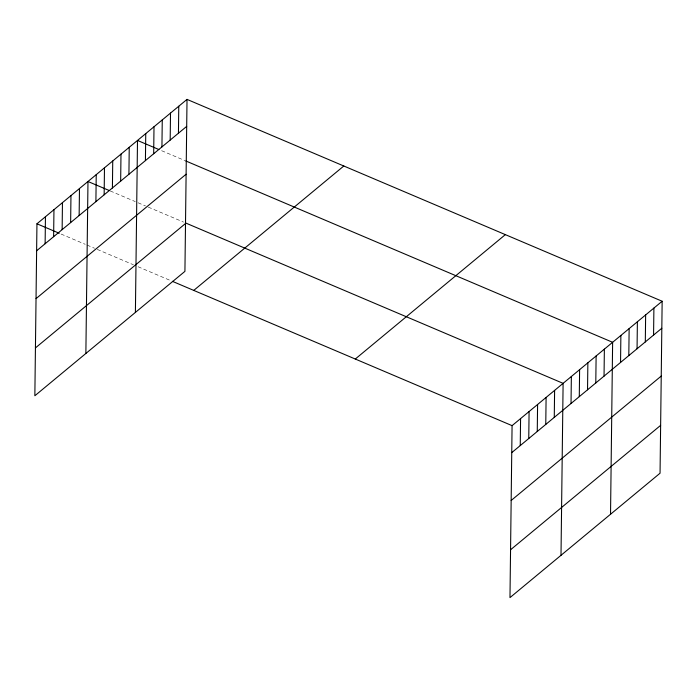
<?xml version="1.0" encoding="UTF-8"?>
<svg xmlns="http://www.w3.org/2000/svg" width="697" height="697" viewBox="0 0 697 697"><rect width="100%" height="100%" fill="white"/><g stroke="black" fill="none" stroke-linecap="round" stroke-linejoin="round"><path stroke-width="0.52" stroke-dasharray="3.48 2.61" d="M161.617 150.691L184.818 160.545M110.239 190.961L135.288 201.599M138.076 202.783L145.499 205.937M148.278 207.114L183.538 222.09M61.075 234.044L85.191 244.29M87.047 245.074L94.47 248.228M97.258 249.413L133.441 264.782M138.076 266.751L169.624 280.159"/><path stroke-width="1.05" d="M187.023 99.392L36.95 223.789L34.85 395.757L184.923 271.36L187.023 99.392L662.15 301.243L660.05 473.211L509.977 597.608L512.077 425.64L662.15 301.243M45.122 243.732L45.453 216.741M53.625 236.684L53.957 209.692M62.138 229.635L62.46 202.644M70.641 222.587L70.963 195.596M79.144 215.539L79.475 188.547M85.87 353.466L87.979 181.499L109.316 190.56M95.898 201.651L96.23 174.651M104.149 194.803L104.48 167.811M112.409 187.963L112.74 160.972M120.659 181.124L120.99 154.133M128.919 174.276L129.241 147.285M135.401 312.413L137.501 140.445L158.838 149.506M145.42 160.598L145.751 133.606M153.68 153.749L154.002 126.758M161.931 146.91L162.262 119.919M170.181 140.071L170.512 113.08M178.441 133.223L178.772 106.232M520.25 445.583L520.581 418.592M528.762 438.535L529.084 411.544M537.265 431.487L537.587 404.495M545.768 424.438L546.099 397.447M554.272 417.39L554.603 390.398M561.007 555.309L563.106 383.35L185.393 222.883M571.026 403.493L571.357 376.502M579.285 396.654L579.608 369.663M587.536 389.815L587.867 362.823M595.787 382.967L596.118 355.975M604.046 376.127L604.369 349.136M610.528 514.255L612.628 342.297L185.742 160.937M620.548 362.44L620.879 335.449M628.807 355.601L629.138 328.609M637.058 348.761L637.389 321.77M645.309 341.922L645.64 314.922M653.568 335.074L653.899 308.083M36.619 250.789L186.691 126.384M36.035 298.63L186.108 174.224M35.434 347.916L185.507 223.519M193.74 290.405L343.813 165.999M355.287 359.033L505.36 234.628M511.746 452.632L661.819 328.235M511.162 500.472L661.235 376.075M510.561 549.767L660.634 425.362M36.95 223.789L59.219 233.251M172.403 281.335L512.077 425.64"/></g></svg>
